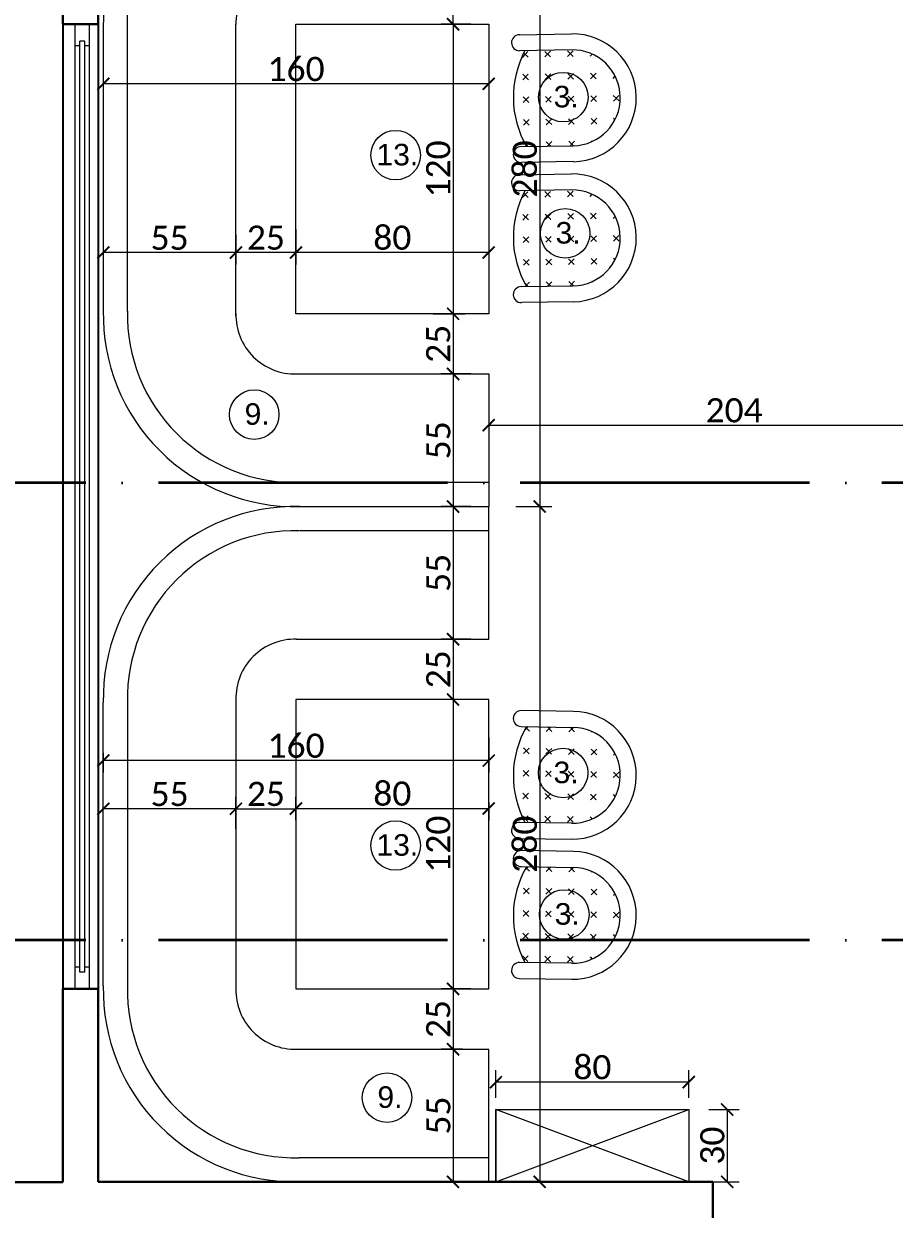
# Model space of a CAD drawing. Header units: centimetres. Extents: x -26724 to 60145, y -23645 to 6771.
# Drawn here: x -19471 to -19109.8, y 2287.5 to 2779.1 of the extents above; entities that cross this region are included whole.
import ezdxf

# ---------------------------------------------------------------- set-up
doc = ezdxf.new("R2010")
doc.units = ezdxf.units.CM
doc.linetypes.add('ACAD_ISO04W100', pattern=[30, 24, -3, 0, -3])
doc.linetypes.add('AUSGEZOGEN', pattern=[0])
for name, color, linetype, lineweight in [('4.KOTE', 88, 'Continuous', 15), ('namestaj', 8, 'Continuous', 9), ('namjestaj', 150, 'Continuous', 5), ('prozori', 140, 'Continuous', 13), ('zid', 7, 'Continuous', 40)]:
    doc.layers.add(name, color=color, linetype=linetype, lineweight=lineweight)
doc.layers.add('IZGLED 2', color=253, linetype='Continuous', lineweight=9, true_color=0x828282)
doc.layers.add('pozicije', color=7, linetype='Continuous')
doc.styles.add('0.15', font='arial.ttf', dxfattribs={"height": 0.15})
doc.styles.get("Standard").update_dxf_attribs({"font": 'calibri.ttf'})
doc.dimstyles.new('ja 1 50', dxfattribs={"dimtxt": 10, "dimasz": 5, "dimexe": 5, "dimexo": 5, "dimgap": 1, "dimtad": 1, "dimdec": 0, "dimtxsty": 'Standard', "dimblk": 'ARCHTICK', "dimcen": 2.5, "dimclrd": 256, "dimclrt": 7, "dimadec": 0, "dimazin": 0, "dimtfac": 1, "dimtdec": 0, "dimtix": 1, "dimtmove": 1, "dimatfit": 3, "dimldrblk": 'ARCHTICK', "dimfxl": 10, "dimfxlon": 1, "dimlwd": 0, "dimlwe": 9, "dimarcsym": 0})

# ---------------------------------------------------------------- blocks, each defined once
blk = doc.blocks.new('_ArchTick')
at = {"color": 0, "linetype": 'ByBlock', "const_width": 0.15}
blk.add_lwpolyline([(-0.5, -0.5), (0.5, 0.5)], dxfattribs=at)
blk = doc.blocks.new('*D1599')
at = {"layer": '4.KOTE', "color": 0, "lineweight": 9, "transparency": 16777216}
for p, q in [((-19278.07, 2622.16), (-19278.07, 2607.65)), ((-19074.46, 2612.65), (-19074.46, 2617.65))]:
    blk.add_line(p, q, dxfattribs=at)
at = {"layer": '4.KOTE', "lineweight": 0, "transparency": 16777216}
blk.add_line((-19278.07, 2612.65), (-19074.46, 2612.65), dxfattribs=at)
at = {"layer": 'Defpoints', "color": 0, "transparency": 16777216}
for p in [(-19278.07, 2658.87, 13.5), (-19074.46, 2612.65), (-19074.46, 2612.65)]:
    blk.add_point(p, dxfattribs=at)
at = {"layer": '4.KOTE', "lineweight": 0, "transparency": 16777216, "xscale": 5, "yscale": 5, "zscale": 5, "rotation": 180}
blk.add_blockref('_ArchTick', (-19278.07, 2612.65), dxfattribs=at)
at = {"layer": '4.KOTE', "lineweight": 0, "transparency": 16777216, "xscale": 5, "yscale": 5, "zscale": 5}
blk.add_blockref('_ArchTick', (-19074.46, 2612.65), dxfattribs=at)
at = {"layer": '4.KOTE', "color": 7, "transparency": 16777216, "insert": (-19176.27, 2618.77), "char_height": 10, "attachment_point": 5}
blk.add_mtext('204', dxfattribs=at)
blk = doc.blocks.new('*D1600')
at = {"layer": '4.KOTE', "color": 0, "lineweight": 9, "transparency": 16777216}
for p, q in [((-19358.07, 2693.73), (-19358.07, 2679.23)), ((-19278.07, 2693.73), (-19278.07, 2679.23))]:
    blk.add_line(p, q, dxfattribs=at)
at = {"layer": '4.KOTE', "lineweight": 0, "transparency": 16777216}
blk.add_line((-19278.07, 2684.23), (-19358.07, 2684.23), dxfattribs=at)
at = {"layer": 'Defpoints', "color": 0, "transparency": 16777216}
for p in [(-19358.07, 2730.45, 13.5), (-19278.07, 2730.45, 13.5), (-19358.07, 2684.23)]:
    blk.add_point(p, dxfattribs=at)
at = {"layer": '4.KOTE', "lineweight": 0, "transparency": 16777216, "xscale": 5, "yscale": 5, "zscale": 5, "rotation": 180}
blk.add_blockref('_ArchTick', (-19358.07, 2684.23), dxfattribs=at)
at = {"layer": '4.KOTE', "lineweight": 0, "transparency": 16777216, "xscale": 5, "yscale": 5, "zscale": 5}
blk.add_blockref('_ArchTick', (-19278.07, 2684.23), dxfattribs=at)
at = {"layer": '4.KOTE', "color": 7, "transparency": 16777216, "insert": (-19318.07, 2690.35), "char_height": 10, "attachment_point": 5}
blk.add_mtext('80', dxfattribs=at)
blk = doc.blocks.new('*D1601')
at = {"layer": '4.KOTE', "color": 0, "lineweight": 9, "transparency": 16777216}
for p, q in [((-19285.48, 2778.9), (-19297.87, 2778.9)), ((-19285.48, 2658.87), (-19297.87, 2658.87))]:
    blk.add_line(p, q, dxfattribs=at)
at = {"layer": '4.KOTE', "lineweight": 0, "transparency": 16777216}
blk.add_line((-19292.87, 2778.9), (-19292.87, 2658.87), dxfattribs=at)
at = {"layer": 'Defpoints', "color": 0, "transparency": 16777216}
for p in [(-19278.07, 2778.9, 13.5), (-19292.87, 2658.87), (-19278.07, 2658.87, 13.5)]:
    blk.add_point(p, dxfattribs=at)
at = {"layer": '4.KOTE', "lineweight": 0, "transparency": 16777216, "xscale": 5, "yscale": 5, "zscale": 5}
for p, rotation in [((-19292.87, 2778.9), 90), ((-19292.87, 2658.87), 270)]:
    blk.add_blockref('_ArchTick', p, dxfattribs=dict(at, rotation=rotation))
at = {"layer": '4.KOTE', "color": 7, "transparency": 16777216, "insert": (-19298.99, 2718.89), "char_height": 10, "attachment_point": 5, "rotation": 90}
blk.add_mtext('120', dxfattribs=at)
blk = doc.blocks.new('*D1602')
at = {"layer": '4.KOTE', "color": 0, "lineweight": 9, "transparency": 16777216}
for p, q in [((-19265.25, 2858.89), (-19251.93, 2858.89)), ((-19266.8, 2578.89), (-19251.93, 2578.89))]:
    blk.add_line(p, q, dxfattribs=at)
at = {"layer": '4.KOTE', "lineweight": 0, "transparency": 16777216}
blk.add_line((-19256.93, 2858.89), (-19256.93, 2578.89), dxfattribs=at)
at = {"layer": 'Defpoints', "color": 0, "transparency": 16777216}
for p in [(-19278.07, 2858.89, 13.5), (-19356.44, 2578.89, 13.5), (-19256.93, 2578.89)]:
    blk.add_point(p, dxfattribs=at)
at = {"layer": '4.KOTE', "lineweight": 0, "transparency": 16777216, "xscale": 5, "yscale": 5, "zscale": 5}
for p, rotation in [((-19256.93, 2858.89), 90), ((-19256.93, 2578.89), 270)]:
    blk.add_blockref('_ArchTick', p, dxfattribs=dict(at, rotation=rotation))
at = {"layer": '4.KOTE', "color": 7, "transparency": 16777216, "insert": (-19263.05, 2718.89), "char_height": 10, "attachment_point": 5, "rotation": 90}
blk.add_mtext('280', dxfattribs=at)
blk = doc.blocks.new('*D1603')
at = {"layer": '4.KOTE', "color": 0, "lineweight": 9, "transparency": 16777216}
for p, q in [((-19437.98, 2758.82), (-19437.98, 2749.17)), ((-19278.07, 2762.62), (-19278.07, 2749.17))]:
    blk.add_line(p, q, dxfattribs=at)
at = {"layer": '4.KOTE', "lineweight": 0, "transparency": 16777216}
blk.add_line((-19278.07, 2754.17), (-19437.98, 2754.17), dxfattribs=at)
at = {"layer": 'Defpoints', "color": 0, "transparency": 16777216}
for p in [(-19278.07, 2803.9, 27), (-19437.98, 2762.31, 13.5), (-19437.98, 2754.17)]:
    blk.add_point(p, dxfattribs=at)
at = {"layer": '4.KOTE', "lineweight": 0, "transparency": 16777216, "xscale": 5, "yscale": 5, "zscale": 5, "rotation": 180}
blk.add_blockref('_ArchTick', (-19437.98, 2754.17), dxfattribs=at)
at = {"layer": '4.KOTE', "lineweight": 0, "transparency": 16777216, "xscale": 5, "yscale": 5, "zscale": 5}
blk.add_blockref('_ArchTick', (-19278.07, 2754.17), dxfattribs=at)
at = {"layer": '4.KOTE', "color": 7, "transparency": 16777216, "insert": (-19358.02, 2760.29), "char_height": 10, "attachment_point": 5}
blk.add_mtext('160', dxfattribs=at)
blk = doc.blocks.new('*D1607')
at = {"layer": '4.KOTE', "color": 0, "lineweight": 9, "transparency": 16777216}
for p, q in [((-19265.25, 2578.89), (-19251.93, 2578.89)), ((-19265.25, 2298.89), (-19251.93, 2298.89))]:
    blk.add_line(p, q, dxfattribs=at)
at = {"layer": '4.KOTE', "lineweight": 0, "transparency": 16777216}
blk.add_line((-19256.93, 2578.89), (-19256.93, 2298.89), dxfattribs=at)
at = {"layer": 'Defpoints', "color": 0, "transparency": 16777216}
for p in [(-19278.07, 2578.89, 13.5), (-19278.08, 2298.89, 13.5), (-19256.93, 2298.89)]:
    blk.add_point(p, dxfattribs=at)
at = {"layer": '4.KOTE', "lineweight": 0, "transparency": 16777216, "xscale": 5, "yscale": 5, "zscale": 5}
for p, rotation in [((-19256.93, 2578.89), 90), ((-19256.93, 2298.89), 270)]:
    blk.add_blockref('_ArchTick', p, dxfattribs=dict(at, rotation=rotation))
at = {"layer": '4.KOTE', "color": 7, "transparency": 16777216, "insert": (-19263.05, 2438.89), "char_height": 10, "attachment_point": 5, "rotation": 90}
blk.add_mtext('280', dxfattribs=at)
blk = doc.blocks.new('*D1608')
at = {"layer": '4.KOTE', "color": 0, "lineweight": 9, "transparency": 16777216}
for p, q in [((-19278.07, 2483.14), (-19278.07, 2468.57)), ((-19437.98, 2476.77), (-19437.98, 2468.57))]:
    blk.add_line(p, q, dxfattribs=at)
at = {"layer": '4.KOTE', "lineweight": 0, "transparency": 16777216}
blk.add_line((-19278.07, 2473.57), (-19437.98, 2473.57), dxfattribs=at)
at = {"layer": 'Defpoints', "color": 0, "transparency": 16777216}
for p in [(-19278.07, 2523.9, 13.5), (-19437.98, 2480, 13.5), (-19437.98, 2473.57)]:
    blk.add_point(p, dxfattribs=at)
at = {"layer": '4.KOTE', "lineweight": 0, "transparency": 16777216, "xscale": 5, "yscale": 5, "zscale": 5, "rotation": 180}
blk.add_blockref('_ArchTick', (-19437.98, 2473.57), dxfattribs=at)
at = {"layer": '4.KOTE', "lineweight": 0, "transparency": 16777216, "xscale": 5, "yscale": 5, "zscale": 5}
blk.add_blockref('_ArchTick', (-19278.07, 2473.57), dxfattribs=at)
at = {"layer": '4.KOTE', "color": 7, "transparency": 16777216, "insert": (-19358.02, 2479.69), "char_height": 10, "attachment_point": 5}
blk.add_mtext('160', dxfattribs=at)
blk = doc.blocks.new('*D1609')
at = {"layer": '4.KOTE', "color": 0, "lineweight": 9, "transparency": 16777216}
for p, q in [((-19382.99, 2676.8), (-19382.99, 2689.23)), ((-19358.07, 2676.8), (-19358.07, 2689.23))]:
    blk.add_line(p, q, dxfattribs=at)
at = {"layer": '4.KOTE', "lineweight": 0, "transparency": 16777216}
blk.add_line((-19358.07, 2684.23), (-19382.99, 2684.23), dxfattribs=at)
at = {"layer": 'Defpoints', "color": 0, "transparency": 16777216}
for p in [(-19382.99, 2684.23), (-19382.99, 2669.27, 13.5), (-19358.07, 2669.27, 13.5)]:
    blk.add_point(p, dxfattribs=at)
at = {"layer": '4.KOTE', "lineweight": 0, "transparency": 16777216, "xscale": 5, "yscale": 5, "zscale": 5, "rotation": 180}
blk.add_blockref('_ArchTick', (-19382.99, 2684.23), dxfattribs=at)
at = {"layer": '4.KOTE', "lineweight": 0, "transparency": 16777216, "xscale": 5, "yscale": 5, "zscale": 5}
blk.add_blockref('_ArchTick', (-19358.07, 2684.23), dxfattribs=at)
at = {"layer": '4.KOTE', "color": 7, "transparency": 16777216, "insert": (-19370.53, 2690.35), "char_height": 10, "attachment_point": 5}
blk.add_mtext('25', dxfattribs=at)
blk = doc.blocks.new('*D1610')
at = {"layer": '4.KOTE', "color": 0, "lineweight": 9, "transparency": 16777216}
for p, q in [((-19301.11, 2658.87), (-19287.87, 2658.87)), ((-19301.11, 2633.87), (-19287.87, 2633.87))]:
    blk.add_line(p, q, dxfattribs=at)
at = {"layer": '4.KOTE', "lineweight": 0, "transparency": 16777216}
blk.add_line((-19292.87, 2658.87), (-19292.87, 2633.87), dxfattribs=at)
at = {"layer": 'Defpoints', "color": 0, "transparency": 16777216}
for p in [(-19313.25, 2658.87, 13.5), (-19313.25, 2633.87, 13.5), (-19292.87, 2633.87)]:
    blk.add_point(p, dxfattribs=at)
at = {"layer": '4.KOTE', "lineweight": 0, "transparency": 16777216, "xscale": 5, "yscale": 5, "zscale": 5}
for p, rotation in [((-19292.87, 2658.87), 90), ((-19292.87, 2633.87), 270)]:
    blk.add_blockref('_ArchTick', p, dxfattribs=dict(at, rotation=rotation))
at = {"layer": '4.KOTE', "color": 7, "transparency": 16777216, "insert": (-19298.99, 2646.37), "char_height": 10, "attachment_point": 5, "rotation": 90}
blk.add_mtext('25', dxfattribs=at)
blk = doc.blocks.new('*D1611')
at = {"layer": '4.KOTE', "color": 0, "lineweight": 9, "transparency": 16777216}
for p, q in [((-19285.47, 2803.9), (-19297.87, 2803.9)), ((-19285.48, 2778.9), (-19297.87, 2778.9))]:
    blk.add_line(p, q, dxfattribs=at)
at = {"layer": '4.KOTE', "lineweight": 0, "transparency": 16777216}
blk.add_line((-19292.87, 2778.9), (-19292.87, 2803.9), dxfattribs=at)
at = {"layer": 'Defpoints', "color": 0, "transparency": 16777216}
for p in [(-19292.87, 2803.9), (-19278.07, 2803.9, 13.5), (-19278.07, 2778.9, 13.5)]:
    blk.add_point(p, dxfattribs=at)
at = {"layer": '4.KOTE', "lineweight": 0, "transparency": 16777216, "xscale": 5, "yscale": 5, "zscale": 5}
for p, rotation in [((-19292.87, 2803.9), 90), ((-19292.87, 2778.9), 270)]:
    blk.add_blockref('_ArchTick', p, dxfattribs=dict(at, rotation=rotation))
at = {"layer": '4.KOTE', "color": 7, "transparency": 16777216, "insert": (-19298.99, 2791.4), "char_height": 10, "attachment_point": 5, "rotation": 90}
blk.add_mtext('25', dxfattribs=at)
blk = doc.blocks.new('*D1613')
at = {"layer": '4.KOTE', "color": 0, "lineweight": 9, "transparency": 16777216}
for p, q in [((-19285.48, 2633.87), (-19297.87, 2633.87)), ((-19285.48, 2578.89), (-19297.87, 2578.89))]:
    blk.add_line(p, q, dxfattribs=at)
at = {"layer": '4.KOTE', "lineweight": 0, "transparency": 16777216}
blk.add_line((-19292.87, 2633.87), (-19292.87, 2578.89), dxfattribs=at)
at = {"layer": 'Defpoints', "color": 0, "transparency": 16777216}
for p in [(-19278.07, 2633.87, 13.5), (-19292.87, 2578.89), (-19278.07, 2578.89, 13.5)]:
    blk.add_point(p, dxfattribs=at)
at = {"layer": '4.KOTE', "lineweight": 0, "transparency": 16777216, "xscale": 5, "yscale": 5, "zscale": 5}
for p, rotation in [((-19292.87, 2633.87), 90), ((-19292.87, 2578.89), 270)]:
    blk.add_blockref('_ArchTick', p, dxfattribs=dict(at, rotation=rotation))
at = {"layer": '4.KOTE', "color": 7, "transparency": 16777216, "insert": (-19298.94, 2606.38), "char_height": 10, "attachment_point": 5, "rotation": 90}
blk.add_mtext('55', dxfattribs=at)
blk = doc.blocks.new('*D1614')
at = {"layer": '4.KOTE', "color": 0, "lineweight": 9, "transparency": 16777216}
for p, q in [((-19285.47, 2578.89), (-19297.86, 2578.89)), ((-19285.47, 2523.9), (-19297.86, 2523.9))]:
    blk.add_line(p, q, dxfattribs=at)
at = {"layer": '4.KOTE', "lineweight": 0, "transparency": 16777216}
blk.add_line((-19292.86, 2578.89), (-19292.86, 2523.9), dxfattribs=at)
at = {"layer": 'Defpoints', "color": 0, "transparency": 16777216}
for p in [(-19278.07, 2578.89, 13.5), (-19292.86, 2523.9), (-19278.07, 2523.9, 13.5)]:
    blk.add_point(p, dxfattribs=at)
at = {"layer": '4.KOTE', "lineweight": 0, "transparency": 16777216, "xscale": 5, "yscale": 5, "zscale": 5}
for p, rotation in [((-19292.86, 2578.89), 90), ((-19292.86, 2523.9), 270)]:
    blk.add_blockref('_ArchTick', p, dxfattribs=dict(at, rotation=rotation))
at = {"layer": '4.KOTE', "color": 7, "transparency": 16777216, "insert": (-19298.94, 2551.39), "char_height": 10, "attachment_point": 5, "rotation": 90}
blk.add_mtext('55', dxfattribs=at)
blk = doc.blocks.new('*D1615')
at = {"layer": '4.KOTE', "color": 0, "lineweight": 9, "transparency": 16777216}
for p, q in [((-19285.47, 2523.9), (-19297.86, 2523.9)), ((-19285.47, 2498.9), (-19297.86, 2498.9))]:
    blk.add_line(p, q, dxfattribs=at)
at = {"layer": '4.KOTE', "lineweight": 0, "transparency": 16777216}
blk.add_line((-19292.86, 2523.9), (-19292.86, 2498.9), dxfattribs=at)
at = {"layer": 'Defpoints', "color": 0, "transparency": 16777216}
for p in [(-19278.07, 2523.9, 13.5), (-19292.86, 2498.9), (-19278.07, 2498.9, 13.5)]:
    blk.add_point(p, dxfattribs=at)
at = {"layer": '4.KOTE', "lineweight": 0, "transparency": 16777216, "xscale": 5, "yscale": 5, "zscale": 5}
for p, rotation in [((-19292.86, 2523.9), 90), ((-19292.86, 2498.9), 270)]:
    blk.add_blockref('_ArchTick', p, dxfattribs=dict(at, rotation=rotation))
at = {"layer": '4.KOTE', "color": 7, "transparency": 16777216, "insert": (-19298.99, 2511.4), "char_height": 10, "attachment_point": 5, "rotation": 90}
blk.add_mtext('25', dxfattribs=at)
blk = doc.blocks.new('*D1618')
at = {"layer": '4.KOTE', "color": 0, "lineweight": 9, "transparency": 16777216}
for p, q in [((-19285.47, 2498.9), (-19297.86, 2498.9)), ((-19285.47, 2378.87), (-19297.86, 2378.87))]:
    blk.add_line(p, q, dxfattribs=at)
at = {"layer": '4.KOTE', "lineweight": 0, "transparency": 16777216}
blk.add_line((-19292.86, 2498.9), (-19292.86, 2378.87), dxfattribs=at)
at = {"layer": 'Defpoints', "color": 0, "transparency": 16777216}
for p in [(-19278.07, 2498.9, 13.5), (-19292.86, 2378.87), (-19278.07, 2378.87, 13.5)]:
    blk.add_point(p, dxfattribs=at)
at = {"layer": '4.KOTE', "lineweight": 0, "transparency": 16777216, "xscale": 5, "yscale": 5, "zscale": 5}
for p, rotation in [((-19292.86, 2498.9), 90), ((-19292.86, 2378.87), 270)]:
    blk.add_blockref('_ArchTick', p, dxfattribs=dict(at, rotation=rotation))
at = {"layer": '4.KOTE', "color": 7, "transparency": 16777216, "insert": (-19298.99, 2438.89), "char_height": 10, "attachment_point": 5, "rotation": 90}
blk.add_mtext('120', dxfattribs=at)
blk = doc.blocks.new('*D1619')
at = {"layer": '4.KOTE', "color": 0, "lineweight": 9, "transparency": 16777216}
for p, q in [((-19285.47, 2378.87), (-19297.86, 2378.87)), ((-19289, 2353.87), (-19297.86, 2353.87))]:
    blk.add_line(p, q, dxfattribs=at)
at = {"layer": '4.KOTE', "lineweight": 0, "transparency": 16777216}
blk.add_line((-19292.86, 2378.87), (-19292.86, 2353.87), dxfattribs=at)
at = {"layer": 'Defpoints', "color": 0, "transparency": 16777216}
for p in [(-19278.07, 2378.87, 13.5), (-19292.86, 2353.87), (-19278.07, 2353.87, 27)]:
    blk.add_point(p, dxfattribs=at)
at = {"layer": '4.KOTE', "lineweight": 0, "transparency": 16777216, "xscale": 5, "yscale": 5, "zscale": 5}
for p, rotation in [((-19292.86, 2378.87), 90), ((-19292.86, 2353.87), 270)]:
    blk.add_blockref('_ArchTick', p, dxfattribs=dict(at, rotation=rotation))
at = {"layer": '4.KOTE', "color": 7, "transparency": 16777216, "insert": (-19298.99, 2366.37), "char_height": 10, "attachment_point": 5, "rotation": 90}
blk.add_mtext('25', dxfattribs=at)
blk = doc.blocks.new('*D1620')
at = {"layer": '4.KOTE', "color": 0, "lineweight": 9, "transparency": 16777216}
for p, q in [((-19289, 2353.87), (-19297.86, 2353.87)), ((-19285.47, 2298.89), (-19297.86, 2298.89))]:
    blk.add_line(p, q, dxfattribs=at)
at = {"layer": '4.KOTE', "lineweight": 0, "transparency": 16777216}
blk.add_line((-19292.86, 2353.87), (-19292.86, 2298.89), dxfattribs=at)
at = {"layer": 'Defpoints', "color": 0, "transparency": 16777216}
for p in [(-19278.07, 2353.87, 27), (-19292.86, 2298.89), (-19278.07, 2298.89, 13.5)]:
    blk.add_point(p, dxfattribs=at)
at = {"layer": '4.KOTE', "lineweight": 0, "transparency": 16777216, "xscale": 5, "yscale": 5, "zscale": 5}
for p, rotation in [((-19292.86, 2353.87), 90), ((-19292.86, 2298.89), 270)]:
    blk.add_blockref('_ArchTick', p, dxfattribs=dict(at, rotation=rotation))
at = {"layer": '4.KOTE', "color": 7, "transparency": 16777216, "insert": (-19298.94, 2326.38), "char_height": 10, "attachment_point": 5, "rotation": 90}
blk.add_mtext('55', dxfattribs=at)
blk = doc.blocks.new('*D1621')
at = {"layer": '4.KOTE', "color": 0, "lineweight": 9, "transparency": 16777216}
for p, q in [((-19275.07, 2333.68), (-19275.07, 2345.25)), ((-19195.07, 2333.68), (-19195.07, 2345.25))]:
    blk.add_line(p, q, dxfattribs=at)
at = {"layer": '4.KOTE', "lineweight": 0, "transparency": 16777216}
blk.add_line((-19195.07, 2340.25), (-19275.07, 2340.25), dxfattribs=at)
at = {"layer": 'Defpoints', "color": 0, "transparency": 16777216}
for p in [(-19275.07, 2340.25), (-19275.07, 2328.89, 13.5), (-19195.07, 2328.89, 13.5)]:
    blk.add_point(p, dxfattribs=at)
at = {"layer": '4.KOTE', "lineweight": 0, "transparency": 16777216, "xscale": 5, "yscale": 5, "zscale": 5, "rotation": 180}
blk.add_blockref('_ArchTick', (-19275.07, 2340.25), dxfattribs=at)
at = {"layer": '4.KOTE', "lineweight": 0, "transparency": 16777216, "xscale": 5, "yscale": 5, "zscale": 5}
blk.add_blockref('_ArchTick', (-19195.07, 2340.25), dxfattribs=at)
at = {"layer": '4.KOTE', "color": 7, "transparency": 16777216, "insert": (-19235.07, 2346.38), "char_height": 10, "attachment_point": 5}
blk.add_mtext('80', dxfattribs=at)
blk = doc.blocks.new('*D1622')
at = {"layer": '4.KOTE', "color": 0, "lineweight": 9, "transparency": 16777216}
for p, q in [((-19186.75, 2328.89), (-19174.15, 2328.89)), ((-19186.75, 2298.89), (-19174.15, 2298.89))]:
    blk.add_line(p, q, dxfattribs=at)
at = {"layer": '4.KOTE', "lineweight": 0, "transparency": 16777216}
blk.add_line((-19179.15, 2328.89), (-19179.15, 2298.89), dxfattribs=at)
at = {"layer": 'Defpoints', "color": 0, "transparency": 16777216}
for p in [(-19195.07, 2328.89, 13.5), (-19195.07, 2298.89, 13.5), (-19179.15, 2298.89)]:
    blk.add_point(p, dxfattribs=at)
at = {"layer": '4.KOTE', "lineweight": 0, "transparency": 16777216, "xscale": 5, "yscale": 5, "zscale": 5}
for p, rotation in [((-19179.15, 2328.89), 90), ((-19179.15, 2298.89), 270)]:
    blk.add_blockref('_ArchTick', p, dxfattribs=dict(at, rotation=rotation))
at = {"layer": '4.KOTE', "color": 7, "transparency": 16777216, "insert": (-19185.27, 2313.89), "char_height": 10, "attachment_point": 5, "rotation": 90}
blk.add_mtext('30', dxfattribs=at)
blk = doc.blocks.new('*D1623')
at = {"layer": '4.KOTE', "color": 0, "lineweight": 9, "transparency": 16777216}
for p, q in [((-19437.98, 2445.33), (-19437.98, 2458.58)), ((-19382.99, 2445.33), (-19382.99, 2458.58))]:
    blk.add_line(p, q, dxfattribs=at)
at = {"layer": '4.KOTE', "lineweight": 0, "transparency": 16777216}
blk.add_line((-19382.99, 2453.58), (-19437.98, 2453.58), dxfattribs=at)
at = {"layer": 'Defpoints', "color": 0, "transparency": 16777216}
for p in [(-19437.98, 2453.58), (-19437.98, 2433.12, 13.5), (-19382.99, 2433.12, 13.5)]:
    blk.add_point(p, dxfattribs=at)
at = {"layer": '4.KOTE', "lineweight": 0, "transparency": 16777216, "xscale": 5, "yscale": 5, "zscale": 5, "rotation": 180}
blk.add_blockref('_ArchTick', (-19437.98, 2453.58), dxfattribs=at)
at = {"layer": '4.KOTE', "lineweight": 0, "transparency": 16777216, "xscale": 5, "yscale": 5, "zscale": 5}
blk.add_blockref('_ArchTick', (-19382.99, 2453.58), dxfattribs=at)
at = {"layer": '4.KOTE', "color": 7, "transparency": 16777216, "insert": (-19410.48, 2459.65), "char_height": 10, "attachment_point": 5}
blk.add_mtext('55', dxfattribs=at)
blk = doc.blocks.new('*D1624')
at = {"layer": '4.KOTE', "color": 0, "lineweight": 9, "transparency": 16777216}
for p, q in [((-19437.98, 2691.54), (-19437.98, 2679.23)), ((-19382.99, 2691.54), (-19382.99, 2679.23))]:
    blk.add_line(p, q, dxfattribs=at)
at = {"layer": '4.KOTE', "lineweight": 0, "transparency": 16777216}
blk.add_line((-19382.99, 2684.23), (-19437.98, 2684.23), dxfattribs=at)
at = {"layer": 'Defpoints', "color": 0, "transparency": 16777216}
for p in [(-19437.98, 2698.63, 13.5), (-19382.99, 2698.63, 13.5), (-19437.98, 2684.23)]:
    blk.add_point(p, dxfattribs=at)
at = {"layer": '4.KOTE', "lineweight": 0, "transparency": 16777216, "xscale": 5, "yscale": 5, "zscale": 5, "rotation": 180}
blk.add_blockref('_ArchTick', (-19437.98, 2684.23), dxfattribs=at)
at = {"layer": '4.KOTE', "lineweight": 0, "transparency": 16777216, "xscale": 5, "yscale": 5, "zscale": 5}
blk.add_blockref('_ArchTick', (-19382.99, 2684.23), dxfattribs=at)
at = {"layer": '4.KOTE', "color": 7, "transparency": 16777216, "insert": (-19410.48, 2690.3), "char_height": 10, "attachment_point": 5}
blk.add_mtext('55', dxfattribs=at)
blk = doc.blocks.new('*D1625')
at = {"layer": '4.KOTE', "color": 0, "lineweight": 9, "transparency": 16777216}
for p, q in [((-19382.99, 2450.33), (-19382.99, 2458.58)), ((-19358.07, 2448.83), (-19358.07, 2458.58))]:
    blk.add_line(p, q, dxfattribs=at)
at = {"layer": '4.KOTE', "lineweight": 0, "transparency": 16777216}
blk.add_line((-19382.99, 2453.58), (-19358.07, 2453.58), dxfattribs=at)
at = {"layer": 'Defpoints', "color": 0, "transparency": 16777216}
for p in [(-19358.07, 2453.58), (-19382.99, 2445.33), (-19358.07, 2445.33, 13.5)]:
    blk.add_point(p, dxfattribs=at)
at = {"layer": '4.KOTE', "lineweight": 0, "transparency": 16777216, "xscale": 5, "yscale": 5, "zscale": 5, "rotation": 180}
blk.add_blockref('_ArchTick', (-19382.99, 2453.58), dxfattribs=at)
at = {"layer": '4.KOTE', "lineweight": 0, "transparency": 16777216, "xscale": 5, "yscale": 5, "zscale": 5}
blk.add_blockref('_ArchTick', (-19358.07, 2453.58), dxfattribs=at)
at = {"layer": '4.KOTE', "color": 7, "transparency": 16777216, "insert": (-19370.53, 2459.7), "char_height": 10, "attachment_point": 5}
blk.add_mtext('25', dxfattribs=at)
blk = doc.blocks.new('*D1626')
at = {"layer": '4.KOTE', "color": 0, "lineweight": 9, "transparency": 16777216}
for p, q in [((-19358.07, 2459.93), (-19358.07, 2448.7)), ((-19278.07, 2456.17), (-19278.07, 2448.7))]:
    blk.add_line(p, q, dxfattribs=at)
at = {"layer": '4.KOTE', "lineweight": 0, "transparency": 16777216}
blk.add_line((-19358.07, 2453.7), (-19278.07, 2453.7), dxfattribs=at)
at = {"layer": 'Defpoints', "color": 0, "transparency": 16777216}
for p in [(-19358.07, 2463.95, 13.5), (-19278.07, 2459.25, 13.5), (-19278.07, 2453.7)]:
    blk.add_point(p, dxfattribs=at)
at = {"layer": '4.KOTE', "lineweight": 0, "transparency": 16777216, "xscale": 5, "yscale": 5, "zscale": 5, "rotation": 180}
blk.add_blockref('_ArchTick', (-19358.07, 2453.7), dxfattribs=at)
at = {"layer": '4.KOTE', "lineweight": 0, "transparency": 16777216, "xscale": 5, "yscale": 5, "zscale": 5}
blk.add_blockref('_ArchTick', (-19278.07, 2453.7), dxfattribs=at)
at = {"layer": '4.KOTE', "color": 7, "transparency": 16777216, "insert": (-19318.07, 2459.83), "char_height": 10, "attachment_point": 5}
blk.add_mtext('80', dxfattribs=at)

msp = doc.modelspace()

# ---------------------------------------------------------------- linework, layer by layer
at = {"layer": 'IZGLED 2', "lineweight": 25, "ltscale": 12}
for p, q in [((-19454.79, 2778.89, 13.5), (-19454.79, 2378.89, 13.5)), ((-19440.07, 2778.89, 13.5), (-19440.07, 2378.89, 13.5))]:
    msp.add_line(p, q, dxfattribs=at)
at = {"layer": 'IZGLED 2', "color": 32, "linetype": 'ACAD_ISO04W100', "lineweight": 35, "ltscale": 5}
for p, q in [((-17794.14, 2588.67), (-19646.43, 2588.67)), ((-17794.14, 2399.11), (-19646.43, 2399.11))]:
    msp.add_line(p, q, dxfattribs=at)
at = {"layer": 'namestaj'}
for centre in [(-19247.14, 2748.67, -27), (-19316.7, 2724.61, 13.5), (-19246.36, 2692.19, -27), (-19375.37, 2617.04), (-19247.2, 2468.44, -27), (-19316.7, 2438.35, 13.5), (-19246.74, 2409.75, -13.5), (-19320.27, 2333.8)]:
    msp.add_circle(centre, 10.27, dxfattribs=at)
at = {"layer": 'namjestaj'}
for p, q in [((-19437.98, 2777.63, 13.5), (-19437.98, 2660.15, 13.5)), ((-19382.99, 2658.04, 13.5), (-19382.99, 2778.91, 13.5)), ((-19357.92, 2633.87, 13.5), (-19278.07, 2633.87, 13.5)), ((-19278.07, 2633.87, 13.5), (-19278.07, 2578.89, 13.5)), ((-19278.07, 2588.89, 13.5), (-19356.44, 2588.89, 13.5)), ((-19356.44, 2578.89, 13.5), (-19278.07, 2578.89, 13.5)), ((-19278.07, 2523.9, 13.5), (-19278.07, 2578.89, 13.5)), ((-19278.07, 2568.89, 13.5), (-19356.44, 2568.89, 13.5)), ((-19357.92, 2523.9, 13.5), (-19278.07, 2523.9, 13.5)), ((-19437.98, 2380.15, 13.5), (-19437.98, 2497.63, 13.5)), ((-19382.99, 2499.74, 13.5), (-19382.99, 2378.87, 13.5)), ((-19357.92, 2353.87, 13.5), (-19278.07, 2353.88, 13.5)), ((-19278.07, 2298.89, 27), (-19278.07, 2353.87, 27)), ((-19275.07, 2328.89, 13.5), (-19275.07, 2298.9, 13.5)), ((-19275.07, 2298.89, 13.5), (-19195.07, 2328.89, 13.5)), ((-19195.07, 2298.89, 13.5), (-19275.07, 2328.89, 13.5)), ((-19278.07, 2308.89, 13.5), (-19356.68, 2308.89, 13.5)), ((-19278.07, 2298.89, 13.5), (-19356.44, 2298.89, 13.5))]:
    msp.add_line(p, q, dxfattribs=at)
at = {"layer": 'namjestaj', "transparency": 33554687}
for p, q in [((-19265.36, 2774.55, 13.5), (-19243.78, 2774.9, 13.5)), ((-19243.67, 2768.28, 13.5), (-19265.26, 2767.93, 13.5)), ((-19245.41, 2767.8, 13.5), (-19243.04, 2765.49, 13.5)), ((-19245.38, 2765.46, 13.5), (-19243.07, 2767.83, 13.5)), ((-19264.1, 2765.16, 13.5), (-19261.8, 2767.54, 13.5)), ((-19263.57, 2766.95, 13.5), (-19261.76, 2765.2, 13.5)), ((-19254.78, 2767.65, 13.5), (-19252.4, 2765.35, 13.5)), ((-19254.74, 2765.31, 13.5), (-19252.43, 2767.69, 13.5)), ((-19236.02, 2765.61, 13.5), (-19235.15, 2766.51, 13.5)), ((-19233.96, 2765.92, 13.5), (-19233.68, 2765.64, 13.5)), ((-19263.99, 2758.14, 13.5), (-19261.61, 2755.84, 13.5)), ((-19263.95, 2755.8, 13.5), (-19261.65, 2758.18, 13.5)), ((-19254.63, 2758.29, 13.5), (-19252.25, 2755.98, 13.5)), ((-19254.59, 2755.95, 13.5), (-19252.29, 2758.32, 13.5)), ((-19245.26, 2758.44, 13.5), (-19242.89, 2756.13, 13.5)), ((-19245.23, 2756.1, 13.5), (-19242.92, 2758.47, 13.5)), ((-19235.9, 2758.59, 13.5), (-19233.53, 2756.28, 13.5)), ((-19235.87, 2756.25, 13.5), (-19233.56, 2758.62, 13.5)), ((-19226.54, 2758.74, 13.5), (-19226.17, 2758.37, 13.5)), ((-19226.51, 2756.39, 13.5), (-19225.6, 2757.33, 13.5)), ((-19263.84, 2748.78, 13.5), (-19261.46, 2746.47, 13.5)), ((-19263.8, 2746.44, 13.5), (-19261.5, 2748.81, 13.5)), ((-19254.48, 2748.93, 13.5), (-19252.1, 2746.62, 13.5)), ((-19254.44, 2746.59, 13.5), (-19252.14, 2748.96, 13.5)), ((-19245.12, 2749.08, 13.5), (-19242.74, 2746.77, 13.5)), ((-19245.08, 2746.74, 13.5), (-19242.78, 2749.11, 13.5)), ((-19235.75, 2749.22, 13.5), (-19233.38, 2746.92, 13.5)), ((-19235.72, 2746.88, 13.5), (-19233.41, 2749.26, 13.5)), ((-19226.39, 2749.37, 13.5), (-19224.02, 2747.07, 13.5)), ((-19226.36, 2747.03, 13.5), (-19224.05, 2749.41, 13.5)), ((-19223.5, 2748.7, 13.5), (-19223.5, 2748.74, 13.5)), ((-19216.88, 2748.84, 13.5), (-19216.88, 2748.8, 13.5)), ((-19263.69, 2739.42, 13.5), (-19261.31, 2737.11, 13.5)), ((-19263.65, 2737.08, 13.5), (-19261.35, 2739.45, 13.5)), ((-19254.33, 2739.57, 13.5), (-19251.95, 2737.26, 13.5)), ((-19254.29, 2737.22, 13.5), (-19251.99, 2739.6, 13.5)), ((-19244.97, 2739.71, 13.5), (-19242.59, 2737.41, 13.5)), ((-19244.93, 2737.37, 13.5), (-19242.63, 2739.75, 13.5)), ((-19235.61, 2739.86, 13.5), (-19233.23, 2737.56, 13.5)), ((-19235.57, 2737.52, 13.5), (-19233.26, 2739.9, 13.5)), ((-19226.24, 2740.01, 13.5), (-19225.63, 2739.42, 13.5)), ((-19264.62, 2728.18, 13.5), (-19243.04, 2728.52, 13.5)), ((-19263.28, 2729.8, 13.5), (-19261.65, 2728.23, 13.5)), ((-19262.64, 2728.61, 13.5), (-19261.2, 2730.09, 13.5)), ((-19254.18, 2730.2, 13.5), (-19252.29, 2728.38, 13.5)), ((-19253.66, 2728.35, 13.5), (-19251.84, 2730.24, 13.5)), ((-19244.82, 2730.35, 13.5), (-19242.93, 2728.53, 13.5)), ((-19244.3, 2728.5, 13.5), (-19242.48, 2730.39, 13.5)), ((-19235.46, 2730.5, 13.5), (-19235.21, 2730.27, 13.5)), ((-19242.93, 2721.91, 13.5), (-19264.52, 2721.56, 13.5)), ((-19265.36, 2716.46, 13.5), (-19243.78, 2716.81, 13.5)), ((-19243.67, 2710.19, 13.5), (-19265.26, 2709.84, 13.5)), ((-19264.1, 2707.07, 13.5), (-19261.8, 2709.45, 13.5)), ((-19263.57, 2708.86, 13.5), (-19261.76, 2707.11, 13.5)), ((-19254.78, 2709.56, 13.5), (-19252.4, 2707.25, 13.5)), ((-19254.74, 2707.22, 13.5), (-19252.43, 2709.59, 13.5)), ((-19245.41, 2709.71, 13.5), (-19243.04, 2707.4, 13.5)), ((-19245.38, 2707.37, 13.5), (-19243.07, 2709.74, 13.5)), ((-19236.02, 2707.52, 13.5), (-19235.15, 2708.41, 13.5)), ((-19233.96, 2707.83, 13.5), (-19233.68, 2707.55, 13.5)), ((-19263.99, 2700.05, 13.5), (-19261.61, 2697.74, 13.5)), ((-19263.95, 2697.71, 13.5), (-19261.65, 2700.08, 13.5)), ((-19254.63, 2700.2, 13.5), (-19252.25, 2697.89, 13.5)), ((-19254.59, 2697.86, 13.5), (-19252.29, 2700.23, 13.5)), ((-19245.26, 2700.35, 13.5), (-19242.89, 2698.04, 13.5)), ((-19245.23, 2698.01, 13.5), (-19242.92, 2700.38, 13.5)), ((-19235.9, 2700.5, 13.5), (-19233.53, 2698.19, 13.5)), ((-19235.87, 2698.15, 13.5), (-19233.56, 2700.53, 13.5)), ((-19226.54, 2700.64, 13.5), (-19226.17, 2700.28, 13.5)), ((-19226.51, 2698.3, 13.5), (-19225.6, 2699.24, 13.5)), ((-19263.84, 2690.69, 13.5), (-19261.46, 2688.38, 13.5)), ((-19263.8, 2688.35, 13.5), (-19261.5, 2690.72, 13.5)), ((-19254.48, 2690.84, 13.5), (-19252.1, 2688.53, 13.5)), ((-19254.44, 2688.5, 13.5), (-19252.14, 2690.87, 13.5)), ((-19245.12, 2690.98, 13.5), (-19242.74, 2688.68, 13.5)), ((-19245.08, 2688.64, 13.5), (-19242.78, 2691.02, 13.5)), ((-19235.75, 2691.13, 13.5), (-19233.38, 2688.83, 13.5)), ((-19235.72, 2688.79, 13.5), (-19233.41, 2691.17, 13.5)), ((-19226.39, 2691.28, 13.5), (-19224.02, 2688.98, 13.5)), ((-19226.36, 2688.94, 13.5), (-19224.05, 2691.32, 13.5)), ((-19223.5, 2690.61, 13.5), (-19223.5, 2690.65, 13.5)), ((-19216.88, 2690.75, 13.5), (-19216.88, 2690.71, 13.5)), ((-19263.69, 2681.32, 13.5), (-19261.31, 2679.02, 13.5)), ((-19263.65, 2678.98, 13.5), (-19261.35, 2681.36, 13.5)), ((-19254.33, 2681.47, 13.5), (-19251.95, 2679.17, 13.5)), ((-19254.29, 2679.13, 13.5), (-19251.99, 2681.51, 13.5)), ((-19244.97, 2681.62, 13.5), (-19242.59, 2679.32, 13.5)), ((-19244.93, 2679.28, 13.5), (-19242.63, 2681.66, 13.5)), ((-19235.61, 2681.77, 13.5), (-19233.23, 2679.47, 13.5)), ((-19235.57, 2679.43, 13.5), (-19233.26, 2681.81, 13.5)), ((-19226.24, 2681.92, 13.5), (-19225.63, 2681.33, 13.5)), ((-19264.62, 2670.09, 13.5), (-19243.04, 2670.43, 13.5)), ((-19263.28, 2671.71, 13.5), (-19261.65, 2670.14, 13.5)), ((-19262.64, 2670.52, 13.5), (-19261.2, 2672, 13.5)), ((-19254.18, 2672.11, 13.5), (-19252.29, 2670.29, 13.5)), ((-19253.66, 2670.26, 13.5), (-19251.84, 2672.15, 13.5)), ((-19244.82, 2672.26, 13.5), (-19242.93, 2670.44, 13.5)), ((-19244.3, 2670.41, 13.5), (-19242.48, 2672.3, 13.5)), ((-19235.46, 2672.41, 13.5), (-19235.21, 2672.18, 13.5)), ((-19242.93, 2663.81, 13.5), (-19264.52, 2663.47, 13.5)), ((-19242.93, 2493.96, 13.5), (-19264.52, 2494.31, 13.5)), ((-19264.62, 2487.69, 13.5), (-19243.04, 2487.34, 13.5)), ((-19263.28, 2486.07, 13.5), (-19261.65, 2487.64, 13.5)), ((-19262.64, 2487.26, 13.5), (-19261.2, 2485.78, 13.5)), ((-19254.18, 2485.66, 13.5), (-19252.29, 2487.49, 13.5)), ((-19253.66, 2487.51, 13.5), (-19251.84, 2485.63, 13.5)), ((-19244.82, 2485.51, 13.5), (-19242.93, 2487.34, 13.5)), ((-19244.3, 2487.36, 13.5), (-19242.48, 2485.48, 13.5)), ((-19235.46, 2485.37, 13.5), (-19235.21, 2485.6, 13.5)), ((-19263.69, 2476.45, 13.5), (-19261.31, 2478.75, 13.5)), ((-19263.65, 2478.79, 13.5), (-19261.35, 2476.41, 13.5)), ((-19254.33, 2476.3, 13.5), (-19251.95, 2478.61, 13.5)), ((-19254.29, 2478.64, 13.5), (-19251.99, 2476.27, 13.5)), ((-19244.97, 2476.15, 13.5), (-19242.59, 2478.46, 13.5)), ((-19244.93, 2478.49, 13.5), (-19242.63, 2476.12, 13.5)), ((-19235.61, 2476, 13.5), (-19233.23, 2478.31, 13.5)), ((-19235.57, 2478.34, 13.5), (-19233.26, 2475.97, 13.5)), ((-19226.24, 2475.85, 13.5), (-19225.63, 2476.45, 13.5)), ((-19263.84, 2467.09, 13.5), (-19261.46, 2469.39, 13.5)), ((-19263.8, 2469.43, 13.5), (-19261.5, 2467.05, 13.5)), ((-19254.48, 2466.94, 13.5), (-19252.1, 2469.24, 13.5)), ((-19254.44, 2469.28, 13.5), (-19252.14, 2466.9, 13.5)), ((-19245.12, 2466.79, 13.5), (-19242.74, 2469.1, 13.5)), ((-19245.08, 2469.13, 13.5), (-19242.78, 2466.75, 13.5)), ((-19235.75, 2466.64, 13.5), (-19233.38, 2468.95, 13.5)), ((-19235.72, 2468.98, 13.5), (-19233.41, 2466.61, 13.5)), ((-19226.39, 2466.49, 13.5), (-19224.02, 2468.8, 13.5)), ((-19226.36, 2468.83, 13.5), (-19224.05, 2466.46, 13.5)), ((-19223.5, 2467.17, 13.5), (-19223.5, 2467.13, 13.5)), ((-19216.88, 2467.02, 13.5), (-19216.88, 2467.06, 13.5)), ((-19263.99, 2457.73, 13.5), (-19261.61, 2460.03, 13.5)), ((-19263.95, 2460.07, 13.5), (-19261.65, 2457.69, 13.5)), ((-19254.63, 2457.58, 13.5), (-19252.25, 2459.88, 13.5)), ((-19254.59, 2459.92, 13.5), (-19252.29, 2457.54, 13.5)), ((-19245.26, 2457.43, 13.5), (-19242.89, 2459.73, 13.5)), ((-19245.23, 2459.77, 13.5), (-19242.92, 2457.39, 13.5)), ((-19235.9, 2457.28, 13.5), (-19233.53, 2459.58, 13.5)), ((-19235.87, 2459.62, 13.5), (-19233.56, 2457.24, 13.5)), ((-19226.51, 2459.47, 13.5), (-19225.6, 2458.54, 13.5)), ((-19226.54, 2457.13, 13.5), (-19226.17, 2457.5, 13.5)), ((-19264.1, 2450.71, 13.5), (-19261.8, 2448.33, 13.5)), ((-19263.57, 2448.92, 13.5), (-19261.76, 2450.67, 13.5)), ((-19254.78, 2448.22, 13.5), (-19252.4, 2450.52, 13.5)), ((-19254.74, 2450.56, 13.5), (-19252.43, 2448.18, 13.5)), ((-19245.41, 2448.07, 13.5), (-19243.04, 2450.37, 13.5)), ((-19245.38, 2450.41, 13.5), (-19243.07, 2448.03, 13.5)), ((-19236.02, 2450.26, 13.5), (-19235.15, 2449.36, 13.5)), ((-19233.96, 2449.95, 13.5), (-19233.68, 2450.22, 13.5)), ((-19243.67, 2447.59, 13.5), (-19265.26, 2447.93, 13.5)), ((-19265.36, 2441.31, 13.5), (-19243.78, 2440.97, 13.5)), ((-19242.93, 2435.87, 13.5), (-19264.52, 2436.22, 13.5)), ((-19264.62, 2429.6, 13.5), (-19243.04, 2429.25, 13.5)), ((-19263.28, 2427.97, 13.5), (-19261.65, 2429.55, 13.5)), ((-19262.64, 2429.17, 13.5), (-19261.2, 2427.68, 13.5)), ((-19254.18, 2427.57, 13.5), (-19252.29, 2429.4, 13.5)), ((-19253.66, 2429.42, 13.5), (-19251.84, 2427.54, 13.5)), ((-19244.82, 2427.42, 13.5), (-19242.93, 2429.25, 13.5)), ((-19244.3, 2429.27, 13.5), (-19242.48, 2427.39, 13.5)), ((-19235.46, 2427.27, 13.5), (-19235.21, 2427.51, 13.5)), ((-19263.69, 2418.36, 13.5), (-19261.31, 2420.66, 13.5)), ((-19263.65, 2420.7, 13.5), (-19261.35, 2418.32, 13.5)), ((-19254.33, 2418.21, 13.5), (-19251.95, 2420.51, 13.5)), ((-19254.29, 2420.55, 13.5), (-19251.99, 2418.17, 13.5)), ((-19244.97, 2418.06, 13.5), (-19242.59, 2420.37, 13.5)), ((-19244.93, 2420.4, 13.5), (-19242.63, 2418.03, 13.5)), ((-19235.61, 2417.91, 13.5), (-19233.23, 2420.22, 13.5)), ((-19235.57, 2420.25, 13.5), (-19233.26, 2417.88, 13.5)), ((-19226.24, 2417.76, 13.5), (-19225.63, 2418.36, 13.5)), ((-19263.84, 2409, 13.5), (-19261.46, 2411.3, 13.5)), ((-19263.8, 2411.34, 13.5), (-19261.5, 2408.96, 13.5)), ((-19254.48, 2408.85, 13.5), (-19252.1, 2411.15, 13.5)), ((-19254.44, 2411.19, 13.5), (-19252.14, 2408.81, 13.5)), ((-19245.12, 2408.7, 13.5), (-19242.74, 2411, 13.5)), ((-19245.08, 2411.04, 13.5), (-19242.78, 2408.66, 13.5)), ((-19235.75, 2408.55, 13.5), (-19233.38, 2410.86, 13.5)), ((-19235.72, 2410.89, 13.5), (-19233.41, 2408.51, 13.5)), ((-19226.39, 2408.4, 13.5), (-19224.02, 2410.71, 13.5)), ((-19226.36, 2410.74, 13.5), (-19224.05, 2408.37, 13.5)), ((-19223.5, 2409.08, 13.5), (-19223.5, 2409.04, 13.5)), ((-19216.88, 2408.93, 13.5), (-19216.88, 2408.97, 13.5)), ((-19263.99, 2399.64, 13.5), (-19261.61, 2401.94, 13.5)), ((-19263.95, 2401.98, 13.5), (-19261.65, 2399.6, 13.5)), ((-19254.63, 2399.49, 13.5), (-19252.25, 2401.79, 13.5)), ((-19254.59, 2401.83, 13.5), (-19252.29, 2399.45, 13.5)), ((-19245.26, 2399.34, 13.5), (-19242.89, 2401.64, 13.5)), ((-19245.23, 2401.68, 13.5), (-19242.92, 2399.3, 13.5)), ((-19235.9, 2399.19, 13.5), (-19233.53, 2401.49, 13.5)), ((-19235.87, 2401.53, 13.5), (-19233.56, 2399.15, 13.5)), ((-19226.54, 2399.04, 13.5), (-19226.17, 2399.4, 13.5)), ((-19226.51, 2401.38, 13.5), (-19225.6, 2400.45, 13.5)), ((-19243.67, 2389.5, 13.5), (-19265.26, 2389.84, 13.5)), ((-19264.1, 2392.62, 13.5), (-19261.8, 2390.24, 13.5)), ((-19263.57, 2390.82, 13.5), (-19261.76, 2392.58, 13.5)), ((-19254.78, 2390.13, 13.5), (-19252.4, 2392.43, 13.5)), ((-19254.74, 2392.47, 13.5), (-19252.43, 2390.09, 13.5)), ((-19245.41, 2389.98, 13.5), (-19243.04, 2392.28, 13.5)), ((-19245.38, 2392.32, 13.5), (-19243.07, 2389.94, 13.5)), ((-19236.02, 2392.17, 13.5), (-19235.15, 2391.27, 13.5)), ((-19233.96, 2391.86, 13.5), (-19233.68, 2392.13, 13.5)), ((-19265.36, 2383.22, 13.5), (-19243.78, 2382.88, 13.5))]:
    msp.add_line(p, q, dxfattribs=at)
at = {"layer": 'namjestaj', "color": 252, "linetype": 'AUSGEZOGEN', "lineweight": 18, "transparency": 33554687}
for p, q in [((-19377.99, 2592.42, 13.5), (-19377.99, 2592.42, 13.5)), ((-19377.99, 2565.35, 13.5), (-19377.99, 2565.35, 13.5))]:
    msp.add_line(p, q, dxfattribs=at)
at = {"layer": 'namjestaj', "elevation": 13.5}
for points in [[(-19427.98, 2659.83), (-19427.98, 2777.9, -0.427518), (-19356.68, 2848.89, -0.427518)], [(-19427.98, 2497.95), (-19427.98, 2379.88, 0.427518), (-19356.68, 2308.89, 0.427518)]]:
    msp.add_lwpolyline(points, format="xyb", dxfattribs=at)
for points in [[(-19358.07, 2778.9), (-19278.07, 2778.9), (-19278.07, 2658.87), (-19358.07, 2658.87)], [(-19358.07, 2378.87), (-19278.07, 2378.87), (-19278.07, 2498.9), (-19358.07, 2498.9)]]:
    msp.add_lwpolyline(points, close=True, dxfattribs=at)
msp.add_lwpolyline([(-19195.07, 2298.89), (-19275.07, 2298.89), (-19275.07, 2328.89), (-19195.07, 2328.89), (-19195.07, 2298.89)], dxfattribs=at)
at = {"layer": 'namjestaj'}
for centre, radius, start, end in [((-19358.41, 2779.32, 13.5), 79.59, 88.5827, 181.2175), ((-19358.41, 2779.32, 13.5), 24.59, 88.5827, 181.2175), ((-19358.41, 2658.46, 13.5), 79.59, 178.7825, 271.4173), ((-19358.41, 2658.46, 13.5), 69.59, 178.7825, 271.4173), ((-19358.41, 2658.46, 13.5), 24.59, 178.7825, 271.4173), ((-19358.41, 2499.32, 13.5), 79.59, 88.5827, 181.2175), ((-19358.41, 2499.32, 13.5), 69.59, 88.5827, 181.2175), ((-19358.41, 2499.32, 13.5), 24.59, 88.5827, 181.2175), ((-19358.41, 2378.46, 13.5), 79.59, 178.7825, 271.4173), ((-19358.41, 2378.46, 13.5), 24.59, 178.7825, 271.4173)]:
    msp.add_arc(centre, radius, start, end, dxfattribs=at)
at = {"layer": 'namjestaj', "transparency": 33554687}
for centre, radius, start, end in [((-19265.31, 2771.24, 13.5), 3.31, 90.9137, 270.9137), ((-19243.36, 2748.42, 13.5), 26.48, 0.9137, 90.9137), ((-19226.72, 2748.67, 13.5), 41.14, 152.0171, 209.8102), ((-19243.36, 2748.42, 13.5), 19.86, 0.9137, 90.9137), ((-19243.35, 2748.38, 13.5), 19.86, 270.9137, 0.9137), ((-19243.35, 2748.38, 13.5), 26.48, 270.9137, 0.9137), ((-19264.57, 2724.87, 13.5), 3.31, 90.9137, 270.9137), ((-19265.31, 2713.15, 13.5), 3.31, 90.9137, 270.9137), ((-19243.36, 2690.33, 13.5), 26.48, 0.9137, 90.9137), ((-19226.72, 2690.58, 13.5), 41.14, 152.0171, 209.8102), ((-19243.36, 2690.33, 13.5), 19.86, 0.9137, 90.9137), ((-19243.35, 2690.29, 13.5), 19.86, 270.9137, 0.9137), ((-19243.35, 2690.29, 13.5), 26.48, 270.9137, 0.9137), ((-19264.57, 2666.78, 13.5), 3.31, 90.9137, 270.9137), ((-19264.57, 2491, 13.5), 3.31, 89.0863, 269.0863), ((-19243.35, 2467.49, 13.5), 26.48, 359.0863, 89.0863), ((-19226.72, 2467.2, 13.5), 41.14, 150.1898, 207.9829), ((-19243.35, 2467.49, 13.5), 19.86, 359.0863, 89.0863), ((-19243.36, 2467.45, 13.5), 26.48, 269.0863, 359.0863), ((-19243.36, 2467.45, 13.5), 19.86, 269.0863, 359.0863), ((-19265.31, 2444.62, 13.5), 3.31, 89.0863, 269.0863), ((-19264.57, 2432.91, 13.5), 3.31, 89.0863, 269.0863), ((-19243.35, 2409.39, 13.5), 26.48, 359.0863, 89.0863), ((-19226.72, 2409.11, 13.5), 41.14, 150.1898, 207.9829), ((-19243.35, 2409.39, 13.5), 19.86, 359.0863, 89.0863), ((-19243.36, 2409.36, 13.5), 26.48, 269.0863, 359.0863), ((-19243.36, 2409.36, 13.5), 19.86, 269.0863, 359.0863), ((-19265.31, 2386.53, 13.5), 3.31, 89.0863, 269.0863)]:
    msp.add_arc(centre, radius, start, end, dxfattribs=at)
at = {"layer": 'prozori'}
for p, q in [((-19449.68, 2378.89, 13.5), (-19449.68, 2778.89, 13.5)), ((-19443.68, 2378.89, 13.5), (-19443.68, 2778.89, 13.5)), ((-19447.68, 2769.89, 13.5), (-19449.68, 2769.89, 13.5)), ((-19447.68, 2385.89, 13.5), (-19447.68, 2771.89, 13.5)), ((-19445.68, 2771.89, 13.5), (-19447.68, 2771.89, 13.5)), ((-19445.68, 2385.89, 13.5), (-19445.68, 2771.89, 13.5)), ((-19443.68, 2769.89, 13.5), (-19445.68, 2769.89, 13.5)), ((-19447.68, 2387.89, 13.5), (-19449.68, 2387.89, 13.5)), ((-19445.68, 2385.89, 13.5), (-19447.68, 2385.89, 13.5)), ((-19443.68, 2387.89, 13.5), (-19445.68, 2387.89, 13.5))]:
    msp.add_line(p, q, dxfattribs=at)
at = {"layer": 'zid', "lineweight": 30}
for p, q in [((-19454.79, 2878.67, 13.5), (-19454.79, 2778.89, 13.5)), ((-19440.07, 2778.89, 13.5), (-19440.07, 2858.89, 13.5)), ((-19454.79, 2778.89, 13.5), (-19440.07, 2778.89, 13.5)), ((-19454.79, 2378.89, 13.5), (-19454.79, 2298.78, 13.5)), ((-19454.79, 2378.89, 13.5), (-19440.07, 2378.89, 13.5)), ((-19440.07, 2298.89, 13.5), (-19440.07, 2378.89, 13.5)), ((-19454.79, 2298.78, 13.5), (-19480.07, 2298.78, 13.5)), ((-19185.07, 2298.89, 13.5), (-19440.07, 2298.89, 13.5)), ((-19185.07, 2213.89, 13.5), (-19185.07, 2298.89, 13.5))]:
    msp.add_line(p, q, dxfattribs=at)

# ---------------------------------------------------------------- texts
at = {"layer": 'pozicije', "style": '0.15'}
for s, p in [('3.', (-19251.13, 2744.43, -27)), ('13.', (-19324.66, 2720.37, 13.5)), ('3.', (-19250.35, 2687.95, -27)), ('9.', (-19379.36, 2612.81)), ('3.', (-19251.19, 2464.2, -27)), ('13.', (-19324.66, 2434.12, 13.5)), ('3.', (-19250.73, 2405.52, -13.5)), ('9.', (-19324.27, 2329.56))]:
    msp.add_text(s, height=8.93, dxfattribs=at).set_placement(p)

# ---------------------------------------------------------------- dimensions: what is measured, and where the dimension line sits
at = {"layer": '4.KOTE'}
for base, p1, p2, picture, middle in [((-19256.93, 2578.89), (-19278.07, 2858.89, 13.5), (-19356.44, 2578.89, 13.5), '*D1602', (-19263.05, 2718.89)), ((-19292.87, 2803.9), (-19278.07, 2778.9, 13.5), (-19278.07, 2803.9, 13.5), '*D1611', (-19298.99, 2791.4)), ((-19292.87, 2658.87), (-19278.07, 2778.9, 13.5), (-19278.07, 2658.87, 13.5), '*D1601', (-19298.99, 2718.89)), ((-19292.87, 2633.87), (-19313.25, 2658.87, 13.5), (-19313.25, 2633.87, 13.5), '*D1610', (-19298.99, 2646.37)), ((-19292.87, 2578.89), (-19278.07, 2633.87, 13.5), (-19278.07, 2578.89, 13.5), '*D1613', (-19298.94, 2606.38)), ((-19292.86, 2523.9), (-19278.07, 2578.89, 13.5), (-19278.07, 2523.9, 13.5), '*D1614', (-19298.94, 2551.39)), ((-19256.93, 2298.89), (-19278.07, 2578.89, 13.5), (-19278.08, 2298.89, 13.5), '*D1607', (-19263.05, 2438.89)), ((-19292.86, 2498.9), (-19278.07, 2523.9, 13.5), (-19278.07, 2498.9, 13.5), '*D1615', (-19298.99, 2511.4)), ((-19292.86, 2378.87), (-19278.07, 2498.9, 13.5), (-19278.07, 2378.87, 13.5), '*D1618', (-19298.99, 2438.89)), ((-19292.86, 2353.87), (-19278.07, 2378.87, 13.5), (-19278.07, 2353.87, 27), '*D1619', (-19298.99, 2366.37)), ((-19292.86, 2298.89), (-19278.07, 2353.87, 27), (-19278.07, 2298.89, 13.5), '*D1620', (-19298.94, 2326.38)), ((-19179.15, 2298.89), (-19195.07, 2328.89, 13.5), (-19195.07, 2298.89, 13.5), '*D1622', (-19185.27, 2313.89))]:
    dim = msp.add_linear_dim(base=base, p1=p1, p2=p2, angle=90, dimstyle='ja 1 50', dxfattribs=at)
    dim.commit()
    dim.dimension.update_dxf_attribs({"geometry": picture, "text_midpoint": middle})
for base, p1, p2, picture, middle in [((-19437.98, 2754.17), (-19278.07, 2803.9, 27), (-19437.98, 2762.31, 13.5), '*D1603', (-19358.02, 2760.29)), ((-19358.07, 2684.23), (-19278.07, 2730.45, 13.5), (-19358.07, 2730.45, 13.5), '*D1600', (-19318.07, 2690.35)), ((-19437.98, 2684.23), (-19382.99, 2698.63, 13.5), (-19437.98, 2698.63, 13.5), '*D1624', (-19410.48, 2690.3)), ((-19382.99, 2684.23), (-19358.07, 2669.27, 13.5), (-19382.99, 2669.27, 13.5), '*D1609', (-19370.53, 2690.35)), ((-19074.46, 2612.65), (-19278.07, 2658.87, 13.5), (-19074.46, 2612.65), '*D1599', (-19176.27, 2618.77)), ((-19437.98, 2473.57), (-19278.07, 2523.9, 13.5), (-19437.98, 2480, 13.5), '*D1608', (-19358.02, 2479.69)), ((-19437.98, 2453.58), (-19382.99, 2433.12, 13.5), (-19437.98, 2433.12, 13.5), '*D1623', (-19410.48, 2459.65)), ((-19358.07, 2453.58), (-19382.99, 2445.33), (-19358.07, 2445.33, 13.5), '*D1625', (-19370.53, 2459.7)), ((-19278.07, 2453.7), (-19358.07, 2463.95, 13.5), (-19278.07, 2459.25, 13.5), '*D1626', (-19318.07, 2459.83)), ((-19275.07, 2340.25), (-19195.07, 2328.89, 13.5), (-19275.07, 2328.89, 13.5), '*D1621', (-19235.07, 2346.38))]:
    dim = msp.add_linear_dim(base=base, p1=p1, p2=p2, dimstyle='ja 1 50', dxfattribs=at)
    dim.commit()
    dim.dimension.update_dxf_attribs({"geometry": picture, "text_midpoint": middle})

doc.saveas('drawing.dxf')
